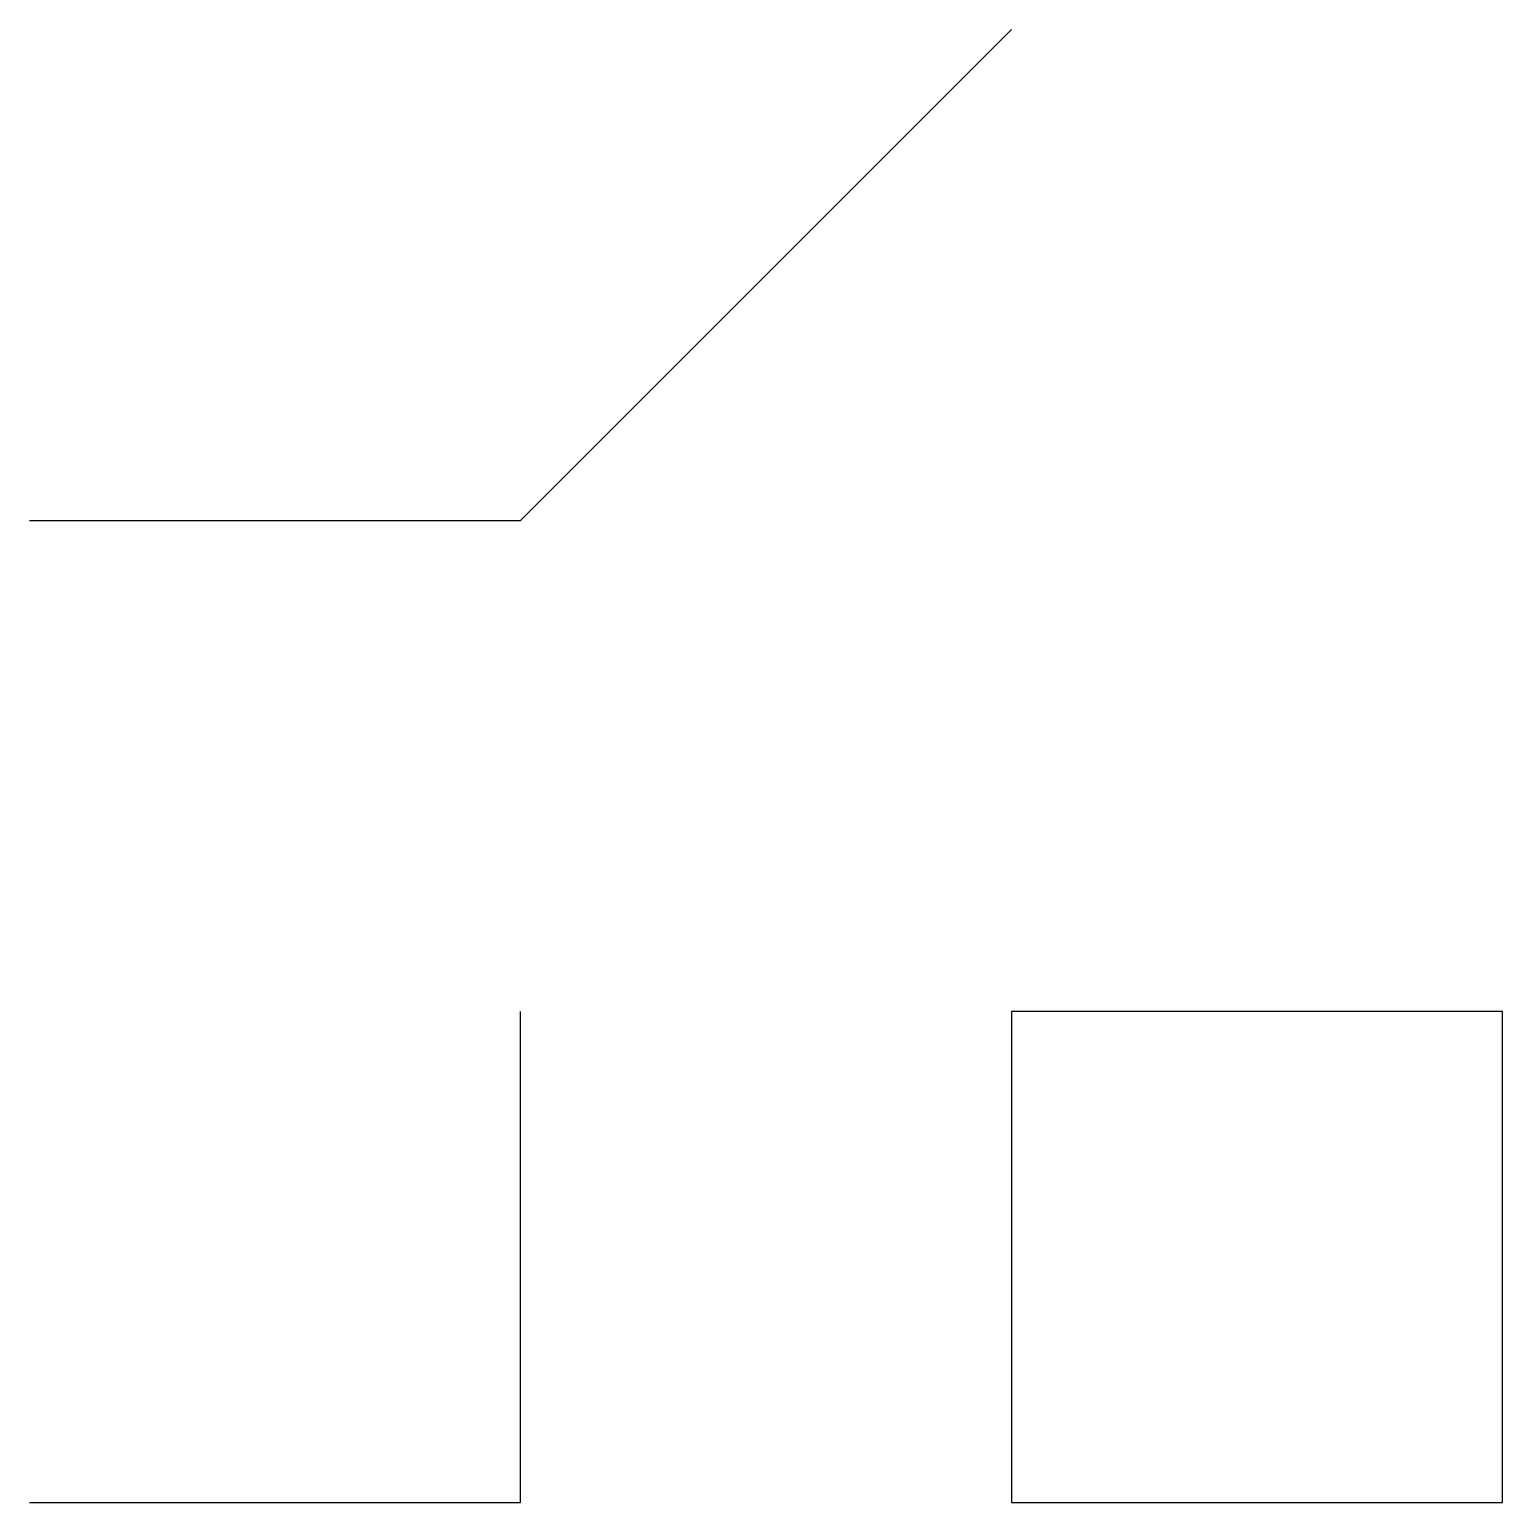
# Model space of a CAD drawing. Extents: x 0 to 30, y 0 to 30.
import ezdxf

# ---------------------------------------------------------------- set-up
doc = ezdxf.new("R2010")
doc.units = 0

msp = doc.modelspace()

# ---------------------------------------------------------------- linework, layer by layer
msp.add_lwpolyline([(20, 0), (30, 0), (30, 10), (20, 10)], close=True)
msp.add_polyline3d([(0, 20, 0), (10, 20, 5), (20, 30, 10)])
at = {"layer": 'P2D'}
msp.add_lwpolyline([(0, 0), (10, 0), (10, 10)], dxfattribs=at)

doc.saveas('drawing.dxf')
